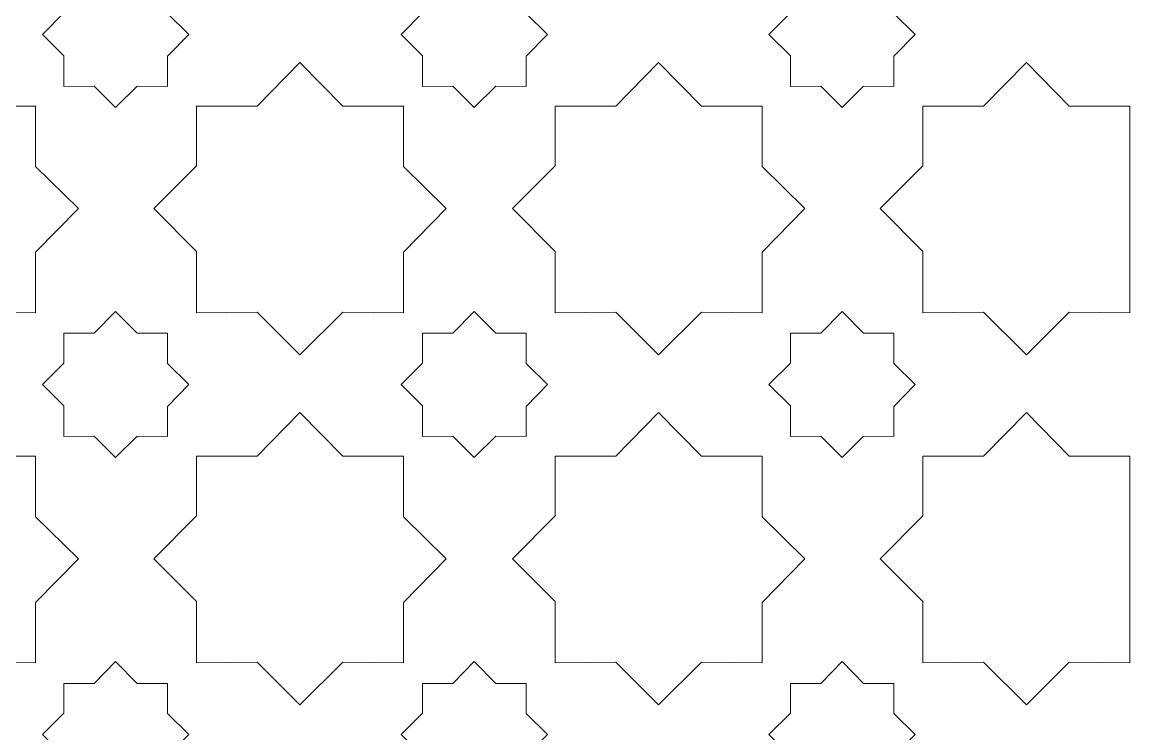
# Model space of a CAD drawing. Header units: centimetres. Extents: x -82 to 82, y -124 to 124.
# Drawn here: x 44.93 to 82.41, y -58.89 to -34.79 of the extents above; entities that cross this region are included whole.
import ezdxf

# ---------------------------------------------------------------- set-up
doc = ezdxf.new("R2010")
doc.units = ezdxf.units.CM
doc.header["$MEASUREMENT"] = 0
doc.layers.add('layer 1', color=7, linetype='Continuous')

msp = doc.modelspace()

# ---------------------------------------------------------------- linework, layer by layer
at = {"layer": 'layer 1', "color": 240, "lineweight": 9}
for points, knots in [([(46.34043, -34.47614), (46.34043, -34.47614), (46.34043, -33.46463), (46.34043, -33.46463), (46.34043, -33.46463), (46.34043, -33.46463), (47.36564, -33.46463), (47.36564, -33.46463), (47.36564, -33.46463), (47.36564, -33.46463), (48.09052, -32.72604), (48.09052, -32.72604), (48.09052, -32.72604), (48.09052, -32.72604), (48.81542, -33.46463), (48.81542, -33.46463), (48.81542, -33.46463), (48.81542, -33.46463), (49.84061, -33.46463), (49.84061, -33.46463), (49.84061, -33.46463), (49.84061, -33.46463), (49.84061, -34.48982), (49.84061, -34.48982), (49.84061, -34.48982), (49.84061, -34.48982), (50.56553, -35.20104), (50.56553, -35.20104), (50.56553, -35.20104), (50.56553, -35.20104), (49.84061, -35.93965), (49.84061, -35.93965), (49.84061, -35.93965), (49.84061, -35.93965), (49.84061, -36.96481), (49.84061, -36.96481), (49.84061, -36.96481), (49.84061, -36.96481), (48.81547, -36.95112), (48.81547, -36.95112), (48.81547, -36.95112), (48.81547, -36.95112), (48.09052, -37.67604), (48.09052, -37.67604), (48.09052, -37.67604), (48.09052, -37.67604), (47.3656, -36.95111), (47.3656, -36.95111), (47.3656, -36.95111), (47.3656, -36.95111), (46.34043, -36.96481), (46.34043, -36.96481), (46.34043, -36.96481), (46.34043, -36.96481), (46.34043, -35.92594), (46.34043, -35.92594), (46.34043, -35.92594), (46.34043, -35.92594), (45.61553, -35.20104), (45.61553, -35.20104), (45.61553, -35.20104), (45.61553, -35.20104), (46.34043, -34.47614), (46.34043, -34.47614)], [0, 0, 0, 0, 0.05882353, 0.05882353, 0.05882353, 0.05882353, 0.11764706, 0.11764706, 0.11764706, 0.11764706, 0.17647059, 0.17647059, 0.17647059, 0.17647059, 0.23529412, 0.23529412, 0.23529412, 0.23529412, 0.29411765, 0.29411765, 0.29411765, 0.29411765, 0.35294118, 0.35294118, 0.35294118, 0.35294118, 0.41176471, 0.41176471, 0.41176471, 0.41176471, 0.47058824, 0.47058824, 0.47058824, 0.47058824, 0.52941176, 0.52941176, 0.52941176, 0.52941176, 0.58823529, 0.58823529, 0.58823529, 0.58823529, 0.64705882, 0.64705882, 0.64705882, 0.64705882, 0.70588235, 0.70588235, 0.70588235, 0.70588235, 0.76470588, 0.76470588, 0.76470588, 0.76470588, 0.82352941, 0.82352941, 0.82352941, 0.82352941, 0.88235294, 0.88235294, 0.88235294, 0.88235294, 1, 1, 1, 1]), ([(58.47843, -34.47614), (58.47843, -34.47614), (58.47843, -33.46463), (58.47843, -33.46463), (58.47843, -33.46463), (58.47843, -33.46463), (59.50364, -33.46463), (59.50364, -33.46463), (59.50364, -33.46463), (59.50364, -33.46463), (60.22852, -32.72604), (60.22852, -32.72604), (60.22852, -32.72604), (60.22852, -32.72604), (60.95342, -33.46463), (60.95342, -33.46463), (60.95342, -33.46463), (60.95342, -33.46463), (61.97861, -33.46463), (61.97861, -33.46463), (61.97861, -33.46463), (61.97861, -33.46463), (61.97861, -34.48982), (61.97861, -34.48982), (61.97861, -34.48982), (61.97861, -34.48982), (62.70353, -35.20104), (62.70353, -35.20104), (62.70353, -35.20104), (62.70353, -35.20104), (61.97861, -35.93965), (61.97861, -35.93965), (61.97861, -35.93965), (61.97861, -35.93965), (61.97861, -36.96481), (61.97861, -36.96481), (61.97861, -36.96481), (61.97861, -36.96481), (60.95347, -36.95112), (60.95347, -36.95112), (60.95347, -36.95112), (60.95347, -36.95112), (60.22852, -37.67604), (60.22852, -37.67604), (60.22852, -37.67604), (60.22852, -37.67604), (59.5036, -36.95111), (59.5036, -36.95111), (59.5036, -36.95111), (59.5036, -36.95111), (58.47843, -36.96481), (58.47843, -36.96481), (58.47843, -36.96481), (58.47843, -36.96481), (58.47843, -35.92594), (58.47843, -35.92594), (58.47843, -35.92594), (58.47843, -35.92594), (57.75353, -35.20104), (57.75353, -35.20104), (57.75353, -35.20104), (57.75353, -35.20104), (58.47843, -34.47614), (58.47843, -34.47614)], [0, 0, 0, 0, 0.05882353, 0.05882353, 0.05882353, 0.05882353, 0.11764706, 0.11764706, 0.11764706, 0.11764706, 0.17647059, 0.17647059, 0.17647059, 0.17647059, 0.23529412, 0.23529412, 0.23529412, 0.23529412, 0.29411765, 0.29411765, 0.29411765, 0.29411765, 0.35294118, 0.35294118, 0.35294118, 0.35294118, 0.41176471, 0.41176471, 0.41176471, 0.41176471, 0.47058824, 0.47058824, 0.47058824, 0.47058824, 0.52941176, 0.52941176, 0.52941176, 0.52941176, 0.58823529, 0.58823529, 0.58823529, 0.58823529, 0.64705882, 0.64705882, 0.64705882, 0.64705882, 0.70588235, 0.70588235, 0.70588235, 0.70588235, 0.76470588, 0.76470588, 0.76470588, 0.76470588, 0.82352941, 0.82352941, 0.82352941, 0.82352941, 0.88235294, 0.88235294, 0.88235294, 0.88235294, 1, 1, 1, 1]), ([(70.92443, -34.47614), (70.92443, -34.47614), (70.92443, -33.46463), (70.92443, -33.46463), (70.92443, -33.46463), (70.92443, -33.46463), (71.94964, -33.46463), (71.94964, -33.46463), (71.94964, -33.46463), (71.94964, -33.46463), (72.67452, -32.72604), (72.67452, -32.72604), (72.67452, -32.72604), (72.67452, -32.72604), (73.39942, -33.46463), (73.39942, -33.46463), (73.39942, -33.46463), (73.39942, -33.46463), (74.42461, -33.46463), (74.42461, -33.46463), (74.42461, -33.46463), (74.42461, -33.46463), (74.42461, -34.48982), (74.42461, -34.48982), (74.42461, -34.48982), (74.42461, -34.48982), (75.14953, -35.20104), (75.14953, -35.20104), (75.14953, -35.20104), (75.14953, -35.20104), (74.42461, -35.93965), (74.42461, -35.93965), (74.42461, -35.93965), (74.42461, -35.93965), (74.42461, -36.96481), (74.42461, -36.96481), (74.42461, -36.96481), (74.42461, -36.96481), (73.39947, -36.95112), (73.39947, -36.95112), (73.39947, -36.95112), (73.39947, -36.95112), (72.67452, -37.67604), (72.67452, -37.67604), (72.67452, -37.67604), (72.67452, -37.67604), (71.9496, -36.95111), (71.9496, -36.95111), (71.9496, -36.95111), (71.9496, -36.95111), (70.92443, -36.96481), (70.92443, -36.96481), (70.92443, -36.96481), (70.92443, -36.96481), (70.92443, -35.92594), (70.92443, -35.92594), (70.92443, -35.92594), (70.92443, -35.92594), (70.19953, -35.20104), (70.19953, -35.20104), (70.19953, -35.20104), (70.19953, -35.20104), (70.92443, -34.47614), (70.92443, -34.47614)], [0, 0, 0, 0, 0.05882353, 0.05882353, 0.05882353, 0.05882353, 0.11764706, 0.11764706, 0.11764706, 0.11764706, 0.17647059, 0.17647059, 0.17647059, 0.17647059, 0.23529412, 0.23529412, 0.23529412, 0.23529412, 0.29411765, 0.29411765, 0.29411765, 0.29411765, 0.35294118, 0.35294118, 0.35294118, 0.35294118, 0.41176471, 0.41176471, 0.41176471, 0.41176471, 0.47058824, 0.47058824, 0.47058824, 0.47058824, 0.52941176, 0.52941176, 0.52941176, 0.52941176, 0.58823529, 0.58823529, 0.58823529, 0.58823529, 0.64705882, 0.64705882, 0.64705882, 0.64705882, 0.70588235, 0.70588235, 0.70588235, 0.70588235, 0.76470588, 0.76470588, 0.76470588, 0.76470588, 0.82352941, 0.82352941, 0.82352941, 0.82352941, 0.88235294, 0.88235294, 0.88235294, 0.88235294, 1, 1, 1, 1]), ([(38.38181, -39.65201), (38.38181, -39.65201), (38.3818, -37.62909), (38.3818, -37.62909), (38.3818, -37.62909), (38.3818, -37.62909), (40.43211, -37.62909), (40.43211, -37.62909), (40.43211, -37.62909), (40.43211, -37.62909), (41.88181, -36.15199), (41.88181, -36.15199), (41.88181, -36.15199), (41.88181, -36.15199), (43.33152, -37.62909), (43.33152, -37.62909), (43.33152, -37.62909), (43.33152, -37.62909), (45.3818, -37.62909), (45.3818, -37.62909), (45.3818, -37.62909), (45.3818, -37.62909), (45.3818, -39.67937), (45.3818, -39.67937), (45.3818, -39.67937), (45.3818, -39.67937), (46.83156, -41.10174), (46.83156, -41.10174), (46.83156, -41.10174), (46.83156, -41.10174), (45.3818, -42.57888), (45.3818, -42.57888), (45.3818, -42.57888), (45.3818, -42.57888), (45.3818, -44.62909), (45.3818, -44.62909), (45.3818, -44.62909), (45.3818, -44.62909), (43.33163, -44.60171), (43.33163, -44.60171), (43.33163, -44.60171), (43.33163, -44.60171), (41.88181, -46.05148), (41.88181, -46.05148), (41.88181, -46.05148), (41.88181, -46.05148), (40.43203, -44.6017), (40.43203, -44.6017), (40.43203, -44.6017), (40.43203, -44.6017), (38.3818, -44.62909), (38.3818, -44.62909), (38.3818, -44.62909), (38.3818, -44.62909), (38.3818, -42.55147), (38.3818, -42.55147), (38.3818, -42.55147), (38.3818, -42.55147), (36.93207, -41.10174), (36.93207, -41.10174), (36.93207, -41.10174), (36.93207, -41.10174), (38.38181, -39.65201), (38.38181, -39.65201)], [0, 0, 0, 0, 0.05882353, 0.05882353, 0.05882353, 0.05882353, 0.11764706, 0.11764706, 0.11764706, 0.11764706, 0.17647059, 0.17647059, 0.17647059, 0.17647059, 0.23529412, 0.23529412, 0.23529412, 0.23529412, 0.29411765, 0.29411765, 0.29411765, 0.29411765, 0.35294118, 0.35294118, 0.35294118, 0.35294118, 0.41176471, 0.41176471, 0.41176471, 0.41176471, 0.47058824, 0.47058824, 0.47058824, 0.47058824, 0.52941176, 0.52941176, 0.52941176, 0.52941176, 0.58823529, 0.58823529, 0.58823529, 0.58823529, 0.64705882, 0.64705882, 0.64705882, 0.64705882, 0.70588235, 0.70588235, 0.70588235, 0.70588235, 0.76470588, 0.76470588, 0.76470588, 0.76470588, 0.82352941, 0.82352941, 0.82352941, 0.82352941, 0.88235294, 0.88235294, 0.88235294, 0.88235294, 1, 1, 1, 1]), ([(50.82781, -39.65201), (50.82781, -39.65201), (50.8278, -37.62909), (50.8278, -37.62909), (50.8278, -37.62909), (50.8278, -37.62909), (52.87811, -37.62909), (52.87811, -37.62909), (52.87811, -37.62909), (52.87811, -37.62909), (54.32781, -36.15199), (54.32781, -36.15199), (54.32781, -36.15199), (54.32781, -36.15199), (55.77752, -37.62909), (55.77752, -37.62909), (55.77752, -37.62909), (55.77752, -37.62909), (57.8278, -37.62909), (57.8278, -37.62909), (57.8278, -37.62909), (57.8278, -37.62909), (57.8278, -39.67937), (57.8278, -39.67937), (57.8278, -39.67937), (57.8278, -39.67937), (59.27756, -41.10174), (59.27756, -41.10174), (59.27756, -41.10174), (59.27756, -41.10174), (57.8278, -42.57888), (57.8278, -42.57888), (57.8278, -42.57888), (57.8278, -42.57888), (57.8278, -44.62909), (57.8278, -44.62909), (57.8278, -44.62909), (57.8278, -44.62909), (55.77763, -44.60171), (55.77763, -44.60171), (55.77763, -44.60171), (55.77763, -44.60171), (54.32781, -46.05148), (54.32781, -46.05148), (54.32781, -46.05148), (54.32781, -46.05148), (52.87803, -44.6017), (52.87803, -44.6017), (52.87803, -44.6017), (52.87803, -44.6017), (50.8278, -44.62909), (50.8278, -44.62909), (50.8278, -44.62909), (50.8278, -44.62909), (50.8278, -42.55147), (50.8278, -42.55147), (50.8278, -42.55147), (50.8278, -42.55147), (49.37807, -41.10174), (49.37807, -41.10174), (49.37807, -41.10174), (49.37807, -41.10174), (50.82781, -39.65201), (50.82781, -39.65201)], [0, 0, 0, 0, 0.05882353, 0.05882353, 0.05882353, 0.05882353, 0.11764706, 0.11764706, 0.11764706, 0.11764706, 0.17647059, 0.17647059, 0.17647059, 0.17647059, 0.23529412, 0.23529412, 0.23529412, 0.23529412, 0.29411765, 0.29411765, 0.29411765, 0.29411765, 0.35294118, 0.35294118, 0.35294118, 0.35294118, 0.41176471, 0.41176471, 0.41176471, 0.41176471, 0.47058824, 0.47058824, 0.47058824, 0.47058824, 0.52941176, 0.52941176, 0.52941176, 0.52941176, 0.58823529, 0.58823529, 0.58823529, 0.58823529, 0.64705882, 0.64705882, 0.64705882, 0.64705882, 0.70588235, 0.70588235, 0.70588235, 0.70588235, 0.76470588, 0.76470588, 0.76470588, 0.76470588, 0.82352941, 0.82352941, 0.82352941, 0.82352941, 0.88235294, 0.88235294, 0.88235294, 0.88235294, 1, 1, 1, 1]), ([(62.96581, -39.65201), (62.96581, -39.65201), (62.9658, -37.62909), (62.9658, -37.62909), (62.9658, -37.62909), (62.9658, -37.62909), (65.01611, -37.62909), (65.01611, -37.62909), (65.01611, -37.62909), (65.01611, -37.62909), (66.46581, -36.15199), (66.46581, -36.15199), (66.46581, -36.15199), (66.46581, -36.15199), (67.91552, -37.62909), (67.91552, -37.62909), (67.91552, -37.62909), (67.91552, -37.62909), (69.9658, -37.62909), (69.9658, -37.62909), (69.9658, -37.62909), (69.9658, -37.62909), (69.9658, -39.67937), (69.9658, -39.67937), (69.9658, -39.67937), (69.9658, -39.67937), (71.41556, -41.10174), (71.41556, -41.10174), (71.41556, -41.10174), (71.41556, -41.10174), (69.9658, -42.57888), (69.9658, -42.57888), (69.9658, -42.57888), (69.9658, -42.57888), (69.9658, -44.62909), (69.9658, -44.62909), (69.9658, -44.62909), (69.9658, -44.62909), (67.91563, -44.60171), (67.91563, -44.60171), (67.91563, -44.60171), (67.91563, -44.60171), (66.46581, -46.05148), (66.46581, -46.05148), (66.46581, -46.05148), (66.46581, -46.05148), (65.01603, -44.6017), (65.01603, -44.6017), (65.01603, -44.6017), (65.01603, -44.6017), (62.9658, -44.62909), (62.9658, -44.62909), (62.9658, -44.62909), (62.9658, -44.62909), (62.9658, -42.55147), (62.9658, -42.55147), (62.9658, -42.55147), (62.9658, -42.55147), (61.51607, -41.10174), (61.51607, -41.10174), (61.51607, -41.10174), (61.51607, -41.10174), (62.96581, -39.65201), (62.96581, -39.65201)], [0, 0, 0, 0, 0.05882353, 0.05882353, 0.05882353, 0.05882353, 0.11764706, 0.11764706, 0.11764706, 0.11764706, 0.17647059, 0.17647059, 0.17647059, 0.17647059, 0.23529412, 0.23529412, 0.23529412, 0.23529412, 0.29411765, 0.29411765, 0.29411765, 0.29411765, 0.35294118, 0.35294118, 0.35294118, 0.35294118, 0.41176471, 0.41176471, 0.41176471, 0.41176471, 0.47058824, 0.47058824, 0.47058824, 0.47058824, 0.52941176, 0.52941176, 0.52941176, 0.52941176, 0.58823529, 0.58823529, 0.58823529, 0.58823529, 0.64705882, 0.64705882, 0.64705882, 0.64705882, 0.70588235, 0.70588235, 0.70588235, 0.70588235, 0.76470588, 0.76470588, 0.76470588, 0.76470588, 0.82352941, 0.82352941, 0.82352941, 0.82352941, 0.88235294, 0.88235294, 0.88235294, 0.88235294, 1, 1, 1, 1]), ([(82.4118, -44.62909), (82.4118, -44.62909), (80.36163, -44.60171), (80.36163, -44.60171), (80.36163, -44.60171), (80.36163, -44.60171), (78.91181, -46.05148), (78.91181, -46.05148), (78.91181, -46.05148), (78.91181, -46.05148), (77.46203, -44.6017), (77.46203, -44.6017), (77.46203, -44.6017), (77.46203, -44.6017), (75.4118, -44.62909), (75.4118, -44.62909), (75.4118, -44.62909), (75.4118, -44.62909), (75.4118, -42.55147), (75.4118, -42.55147), (75.4118, -42.55147), (75.4118, -42.55147), (73.96207, -41.10174), (73.96207, -41.10174), (73.96207, -41.10174), (73.96207, -41.10174), (75.41181, -39.65201), (75.41181, -39.65201), (75.41181, -39.65201), (75.41181, -39.65201), (75.4118, -37.62909), (75.4118, -37.62909), (75.4118, -37.62909), (75.4118, -37.62909), (77.46211, -37.62909), (77.46211, -37.62909), (77.46211, -37.62909), (77.46211, -37.62909), (78.91181, -36.15199), (78.91181, -36.15199), (78.91181, -36.15199), (78.91181, -36.15199), (80.36152, -37.62909), (80.36152, -37.62909), (80.36152, -37.62909), (80.36152, -37.62909), (82.4118, -37.62909), (82.4118, -37.62909), (82.4118, -37.62909), (82.4118, -37.62909), (82.4118, -44.62909), (82.4118, -44.62909)], [0, 0, 0, 0, 0.07142857, 0.07142857, 0.07142857, 0.07142857, 0.14285714, 0.14285714, 0.14285714, 0.14285714, 0.21428571, 0.21428571, 0.21428571, 0.21428571, 0.28571429, 0.28571429, 0.28571429, 0.28571429, 0.35714286, 0.35714286, 0.35714286, 0.35714286, 0.42857143, 0.42857143, 0.42857143, 0.42857143, 0.5, 0.5, 0.5, 0.5, 0.57142857, 0.57142857, 0.57142857, 0.57142857, 0.64285714, 0.64285714, 0.64285714, 0.64285714, 0.71428571, 0.71428571, 0.71428571, 0.71428571, 0.78571429, 0.78571429, 0.78571429, 0.78571429, 0.85714286, 0.85714286, 0.85714286, 0.85714286, 1, 1, 1, 1]), ([(46.34043, -46.33184), (46.34043, -46.33184), (46.34043, -45.32033), (46.34043, -45.32033), (46.34043, -45.32033), (46.34043, -45.32033), (47.36564, -45.32033), (47.36564, -45.32033), (47.36564, -45.32033), (47.36564, -45.32033), (48.09052, -44.58174), (48.09052, -44.58174), (48.09052, -44.58174), (48.09052, -44.58174), (48.81542, -45.32033), (48.81542, -45.32033), (48.81542, -45.32033), (48.81542, -45.32033), (49.84061, -45.32033), (49.84061, -45.32033), (49.84061, -45.32033), (49.84061, -45.32033), (49.84061, -46.34552), (49.84061, -46.34552), (49.84061, -46.34552), (49.84061, -46.34552), (50.56553, -47.05674), (50.56553, -47.05674), (50.56553, -47.05674), (50.56553, -47.05674), (49.84061, -47.79535), (49.84061, -47.79535), (49.84061, -47.79535), (49.84061, -47.79535), (49.84061, -48.82051), (49.84061, -48.82051), (49.84061, -48.82051), (49.84061, -48.82051), (48.81547, -48.80682), (48.81547, -48.80682), (48.81547, -48.80682), (48.81547, -48.80682), (48.09052, -49.53174), (48.09052, -49.53174), (48.09052, -49.53174), (48.09052, -49.53174), (47.3656, -48.80681), (47.3656, -48.80681), (47.3656, -48.80681), (47.3656, -48.80681), (46.34043, -48.82051), (46.34043, -48.82051), (46.34043, -48.82051), (46.34043, -48.82051), (46.34043, -47.78164), (46.34043, -47.78164), (46.34043, -47.78164), (46.34043, -47.78164), (45.61553, -47.05674), (45.61553, -47.05674), (45.61553, -47.05674), (45.61553, -47.05674), (46.34043, -46.33184), (46.34043, -46.33184)], [0, 0, 0, 0, 0.05882353, 0.05882353, 0.05882353, 0.05882353, 0.11764706, 0.11764706, 0.11764706, 0.11764706, 0.17647059, 0.17647059, 0.17647059, 0.17647059, 0.23529412, 0.23529412, 0.23529412, 0.23529412, 0.29411765, 0.29411765, 0.29411765, 0.29411765, 0.35294118, 0.35294118, 0.35294118, 0.35294118, 0.41176471, 0.41176471, 0.41176471, 0.41176471, 0.47058824, 0.47058824, 0.47058824, 0.47058824, 0.52941176, 0.52941176, 0.52941176, 0.52941176, 0.58823529, 0.58823529, 0.58823529, 0.58823529, 0.64705882, 0.64705882, 0.64705882, 0.64705882, 0.70588235, 0.70588235, 0.70588235, 0.70588235, 0.76470588, 0.76470588, 0.76470588, 0.76470588, 0.82352941, 0.82352941, 0.82352941, 0.82352941, 0.88235294, 0.88235294, 0.88235294, 0.88235294, 1, 1, 1, 1]), ([(58.47843, -46.33184), (58.47843, -46.33184), (58.47843, -45.32033), (58.47843, -45.32033), (58.47843, -45.32033), (58.47843, -45.32033), (59.50364, -45.32033), (59.50364, -45.32033), (59.50364, -45.32033), (59.50364, -45.32033), (60.22852, -44.58174), (60.22852, -44.58174), (60.22852, -44.58174), (60.22852, -44.58174), (60.95342, -45.32033), (60.95342, -45.32033), (60.95342, -45.32033), (60.95342, -45.32033), (61.97861, -45.32033), (61.97861, -45.32033), (61.97861, -45.32033), (61.97861, -45.32033), (61.97861, -46.34552), (61.97861, -46.34552), (61.97861, -46.34552), (61.97861, -46.34552), (62.70353, -47.05674), (62.70353, -47.05674), (62.70353, -47.05674), (62.70353, -47.05674), (61.97861, -47.79535), (61.97861, -47.79535), (61.97861, -47.79535), (61.97861, -47.79535), (61.97861, -48.82051), (61.97861, -48.82051), (61.97861, -48.82051), (61.97861, -48.82051), (60.95347, -48.80682), (60.95347, -48.80682), (60.95347, -48.80682), (60.95347, -48.80682), (60.22852, -49.53174), (60.22852, -49.53174), (60.22852, -49.53174), (60.22852, -49.53174), (59.5036, -48.80681), (59.5036, -48.80681), (59.5036, -48.80681), (59.5036, -48.80681), (58.47843, -48.82051), (58.47843, -48.82051), (58.47843, -48.82051), (58.47843, -48.82051), (58.47843, -47.78164), (58.47843, -47.78164), (58.47843, -47.78164), (58.47843, -47.78164), (57.75353, -47.05674), (57.75353, -47.05674), (57.75353, -47.05674), (57.75353, -47.05674), (58.47843, -46.33184), (58.47843, -46.33184)], [0, 0, 0, 0, 0.05882353, 0.05882353, 0.05882353, 0.05882353, 0.11764706, 0.11764706, 0.11764706, 0.11764706, 0.17647059, 0.17647059, 0.17647059, 0.17647059, 0.23529412, 0.23529412, 0.23529412, 0.23529412, 0.29411765, 0.29411765, 0.29411765, 0.29411765, 0.35294118, 0.35294118, 0.35294118, 0.35294118, 0.41176471, 0.41176471, 0.41176471, 0.41176471, 0.47058824, 0.47058824, 0.47058824, 0.47058824, 0.52941176, 0.52941176, 0.52941176, 0.52941176, 0.58823529, 0.58823529, 0.58823529, 0.58823529, 0.64705882, 0.64705882, 0.64705882, 0.64705882, 0.70588235, 0.70588235, 0.70588235, 0.70588235, 0.76470588, 0.76470588, 0.76470588, 0.76470588, 0.82352941, 0.82352941, 0.82352941, 0.82352941, 0.88235294, 0.88235294, 0.88235294, 0.88235294, 1, 1, 1, 1]), ([(70.92443, -46.33184), (70.92443, -46.33184), (70.92443, -45.32033), (70.92443, -45.32033), (70.92443, -45.32033), (70.92443, -45.32033), (71.94964, -45.32033), (71.94964, -45.32033), (71.94964, -45.32033), (71.94964, -45.32033), (72.67452, -44.58174), (72.67452, -44.58174), (72.67452, -44.58174), (72.67452, -44.58174), (73.39942, -45.32033), (73.39942, -45.32033), (73.39942, -45.32033), (73.39942, -45.32033), (74.42461, -45.32033), (74.42461, -45.32033), (74.42461, -45.32033), (74.42461, -45.32033), (74.42461, -46.34552), (74.42461, -46.34552), (74.42461, -46.34552), (74.42461, -46.34552), (75.14953, -47.05674), (75.14953, -47.05674), (75.14953, -47.05674), (75.14953, -47.05674), (74.42461, -47.79535), (74.42461, -47.79535), (74.42461, -47.79535), (74.42461, -47.79535), (74.42461, -48.82051), (74.42461, -48.82051), (74.42461, -48.82051), (74.42461, -48.82051), (73.39947, -48.80682), (73.39947, -48.80682), (73.39947, -48.80682), (73.39947, -48.80682), (72.67452, -49.53174), (72.67452, -49.53174), (72.67452, -49.53174), (72.67452, -49.53174), (71.9496, -48.80681), (71.9496, -48.80681), (71.9496, -48.80681), (71.9496, -48.80681), (70.92443, -48.82051), (70.92443, -48.82051), (70.92443, -48.82051), (70.92443, -48.82051), (70.92443, -47.78164), (70.92443, -47.78164), (70.92443, -47.78164), (70.92443, -47.78164), (70.19953, -47.05674), (70.19953, -47.05674), (70.19953, -47.05674), (70.19953, -47.05674), (70.92443, -46.33184), (70.92443, -46.33184)], [0, 0, 0, 0, 0.05882353, 0.05882353, 0.05882353, 0.05882353, 0.11764706, 0.11764706, 0.11764706, 0.11764706, 0.17647059, 0.17647059, 0.17647059, 0.17647059, 0.23529412, 0.23529412, 0.23529412, 0.23529412, 0.29411765, 0.29411765, 0.29411765, 0.29411765, 0.35294118, 0.35294118, 0.35294118, 0.35294118, 0.41176471, 0.41176471, 0.41176471, 0.41176471, 0.47058824, 0.47058824, 0.47058824, 0.47058824, 0.52941176, 0.52941176, 0.52941176, 0.52941176, 0.58823529, 0.58823529, 0.58823529, 0.58823529, 0.64705882, 0.64705882, 0.64705882, 0.64705882, 0.70588235, 0.70588235, 0.70588235, 0.70588235, 0.76470588, 0.76470588, 0.76470588, 0.76470588, 0.82352941, 0.82352941, 0.82352941, 0.82352941, 0.88235294, 0.88235294, 0.88235294, 0.88235294, 1, 1, 1, 1]), ([(38.38181, -51.50771), (38.38181, -51.50771), (38.3818, -49.48479), (38.3818, -49.48479), (38.3818, -49.48479), (38.3818, -49.48479), (40.43211, -49.48479), (40.43211, -49.48479), (40.43211, -49.48479), (40.43211, -49.48479), (41.88181, -48.00769), (41.88181, -48.00769), (41.88181, -48.00769), (41.88181, -48.00769), (43.33152, -49.48479), (43.33152, -49.48479), (43.33152, -49.48479), (43.33152, -49.48479), (45.3818, -49.48479), (45.3818, -49.48479), (45.3818, -49.48479), (45.3818, -49.48479), (45.3818, -51.53507), (45.3818, -51.53507), (45.3818, -51.53507), (45.3818, -51.53507), (46.83156, -52.95744), (46.83156, -52.95744), (46.83156, -52.95744), (46.83156, -52.95744), (45.3818, -54.43458), (45.3818, -54.43458), (45.3818, -54.43458), (45.3818, -54.43458), (45.3818, -56.48479), (45.3818, -56.48479), (45.3818, -56.48479), (45.3818, -56.48479), (43.33163, -56.45741), (43.33163, -56.45741), (43.33163, -56.45741), (43.33163, -56.45741), (41.88181, -57.90718), (41.88181, -57.90718), (41.88181, -57.90718), (41.88181, -57.90718), (40.43203, -56.4574), (40.43203, -56.4574), (40.43203, -56.4574), (40.43203, -56.4574), (38.3818, -56.48479), (38.3818, -56.48479), (38.3818, -56.48479), (38.3818, -56.48479), (38.3818, -54.40717), (38.3818, -54.40717), (38.3818, -54.40717), (38.3818, -54.40717), (36.93207, -52.95744), (36.93207, -52.95744), (36.93207, -52.95744), (36.93207, -52.95744), (38.38181, -51.50771), (38.38181, -51.50771)], [0, 0, 0, 0, 0.05882353, 0.05882353, 0.05882353, 0.05882353, 0.11764706, 0.11764706, 0.11764706, 0.11764706, 0.17647059, 0.17647059, 0.17647059, 0.17647059, 0.23529412, 0.23529412, 0.23529412, 0.23529412, 0.29411765, 0.29411765, 0.29411765, 0.29411765, 0.35294118, 0.35294118, 0.35294118, 0.35294118, 0.41176471, 0.41176471, 0.41176471, 0.41176471, 0.47058824, 0.47058824, 0.47058824, 0.47058824, 0.52941176, 0.52941176, 0.52941176, 0.52941176, 0.58823529, 0.58823529, 0.58823529, 0.58823529, 0.64705882, 0.64705882, 0.64705882, 0.64705882, 0.70588235, 0.70588235, 0.70588235, 0.70588235, 0.76470588, 0.76470588, 0.76470588, 0.76470588, 0.82352941, 0.82352941, 0.82352941, 0.82352941, 0.88235294, 0.88235294, 0.88235294, 0.88235294, 1, 1, 1, 1]), ([(50.82781, -51.50771), (50.82781, -51.50771), (50.8278, -49.48479), (50.8278, -49.48479), (50.8278, -49.48479), (50.8278, -49.48479), (52.87811, -49.48479), (52.87811, -49.48479), (52.87811, -49.48479), (52.87811, -49.48479), (54.32781, -48.00769), (54.32781, -48.00769), (54.32781, -48.00769), (54.32781, -48.00769), (55.77752, -49.48479), (55.77752, -49.48479), (55.77752, -49.48479), (55.77752, -49.48479), (57.8278, -49.48479), (57.8278, -49.48479), (57.8278, -49.48479), (57.8278, -49.48479), (57.8278, -51.53507), (57.8278, -51.53507), (57.8278, -51.53507), (57.8278, -51.53507), (59.27756, -52.95744), (59.27756, -52.95744), (59.27756, -52.95744), (59.27756, -52.95744), (57.8278, -54.43458), (57.8278, -54.43458), (57.8278, -54.43458), (57.8278, -54.43458), (57.8278, -56.48479), (57.8278, -56.48479), (57.8278, -56.48479), (57.8278, -56.48479), (55.77763, -56.45741), (55.77763, -56.45741), (55.77763, -56.45741), (55.77763, -56.45741), (54.32781, -57.90718), (54.32781, -57.90718), (54.32781, -57.90718), (54.32781, -57.90718), (52.87803, -56.4574), (52.87803, -56.4574), (52.87803, -56.4574), (52.87803, -56.4574), (50.8278, -56.48479), (50.8278, -56.48479), (50.8278, -56.48479), (50.8278, -56.48479), (50.8278, -54.40717), (50.8278, -54.40717), (50.8278, -54.40717), (50.8278, -54.40717), (49.37807, -52.95744), (49.37807, -52.95744), (49.37807, -52.95744), (49.37807, -52.95744), (50.82781, -51.50771), (50.82781, -51.50771)], [0, 0, 0, 0, 0.05882353, 0.05882353, 0.05882353, 0.05882353, 0.11764706, 0.11764706, 0.11764706, 0.11764706, 0.17647059, 0.17647059, 0.17647059, 0.17647059, 0.23529412, 0.23529412, 0.23529412, 0.23529412, 0.29411765, 0.29411765, 0.29411765, 0.29411765, 0.35294118, 0.35294118, 0.35294118, 0.35294118, 0.41176471, 0.41176471, 0.41176471, 0.41176471, 0.47058824, 0.47058824, 0.47058824, 0.47058824, 0.52941176, 0.52941176, 0.52941176, 0.52941176, 0.58823529, 0.58823529, 0.58823529, 0.58823529, 0.64705882, 0.64705882, 0.64705882, 0.64705882, 0.70588235, 0.70588235, 0.70588235, 0.70588235, 0.76470588, 0.76470588, 0.76470588, 0.76470588, 0.82352941, 0.82352941, 0.82352941, 0.82352941, 0.88235294, 0.88235294, 0.88235294, 0.88235294, 1, 1, 1, 1]), ([(62.96581, -51.50771), (62.96581, -51.50771), (62.9658, -49.48479), (62.9658, -49.48479), (62.9658, -49.48479), (62.9658, -49.48479), (65.01611, -49.48479), (65.01611, -49.48479), (65.01611, -49.48479), (65.01611, -49.48479), (66.46581, -48.00769), (66.46581, -48.00769), (66.46581, -48.00769), (66.46581, -48.00769), (67.91552, -49.48479), (67.91552, -49.48479), (67.91552, -49.48479), (67.91552, -49.48479), (69.9658, -49.48479), (69.9658, -49.48479), (69.9658, -49.48479), (69.9658, -49.48479), (69.9658, -51.53507), (69.9658, -51.53507), (69.9658, -51.53507), (69.9658, -51.53507), (71.41556, -52.95744), (71.41556, -52.95744), (71.41556, -52.95744), (71.41556, -52.95744), (69.9658, -54.43458), (69.9658, -54.43458), (69.9658, -54.43458), (69.9658, -54.43458), (69.9658, -56.48479), (69.9658, -56.48479), (69.9658, -56.48479), (69.9658, -56.48479), (67.91563, -56.45741), (67.91563, -56.45741), (67.91563, -56.45741), (67.91563, -56.45741), (66.46581, -57.90718), (66.46581, -57.90718), (66.46581, -57.90718), (66.46581, -57.90718), (65.01603, -56.4574), (65.01603, -56.4574), (65.01603, -56.4574), (65.01603, -56.4574), (62.9658, -56.48479), (62.9658, -56.48479), (62.9658, -56.48479), (62.9658, -56.48479), (62.9658, -54.40717), (62.9658, -54.40717), (62.9658, -54.40717), (62.9658, -54.40717), (61.51607, -52.95744), (61.51607, -52.95744), (61.51607, -52.95744), (61.51607, -52.95744), (62.96581, -51.50771), (62.96581, -51.50771)], [0, 0, 0, 0, 0.05882353, 0.05882353, 0.05882353, 0.05882353, 0.11764706, 0.11764706, 0.11764706, 0.11764706, 0.17647059, 0.17647059, 0.17647059, 0.17647059, 0.23529412, 0.23529412, 0.23529412, 0.23529412, 0.29411765, 0.29411765, 0.29411765, 0.29411765, 0.35294118, 0.35294118, 0.35294118, 0.35294118, 0.41176471, 0.41176471, 0.41176471, 0.41176471, 0.47058824, 0.47058824, 0.47058824, 0.47058824, 0.52941176, 0.52941176, 0.52941176, 0.52941176, 0.58823529, 0.58823529, 0.58823529, 0.58823529, 0.64705882, 0.64705882, 0.64705882, 0.64705882, 0.70588235, 0.70588235, 0.70588235, 0.70588235, 0.76470588, 0.76470588, 0.76470588, 0.76470588, 0.82352941, 0.82352941, 0.82352941, 0.82352941, 0.88235294, 0.88235294, 0.88235294, 0.88235294, 1, 1, 1, 1]), ([(82.4118, -56.48479), (82.4118, -56.48479), (80.36163, -56.45741), (80.36163, -56.45741), (80.36163, -56.45741), (80.36163, -56.45741), (78.91181, -57.90718), (78.91181, -57.90718), (78.91181, -57.90718), (78.91181, -57.90718), (77.46203, -56.4574), (77.46203, -56.4574), (77.46203, -56.4574), (77.46203, -56.4574), (75.4118, -56.48479), (75.4118, -56.48479), (75.4118, -56.48479), (75.4118, -56.48479), (75.4118, -54.40717), (75.4118, -54.40717), (75.4118, -54.40717), (75.4118, -54.40717), (73.96207, -52.95744), (73.96207, -52.95744), (73.96207, -52.95744), (73.96207, -52.95744), (75.41181, -51.50771), (75.41181, -51.50771), (75.41181, -51.50771), (75.41181, -51.50771), (75.4118, -49.48479), (75.4118, -49.48479), (75.4118, -49.48479), (75.4118, -49.48479), (77.46211, -49.48479), (77.46211, -49.48479), (77.46211, -49.48479), (77.46211, -49.48479), (78.91181, -48.00769), (78.91181, -48.00769), (78.91181, -48.00769), (78.91181, -48.00769), (80.36152, -49.48479), (80.36152, -49.48479), (80.36152, -49.48479), (80.36152, -49.48479), (82.4118, -49.48479), (82.4118, -49.48479), (82.4118, -49.48479), (82.4118, -49.48479), (82.4118, -56.48479), (82.4118, -56.48479)], [0, 0, 0, 0, 0.07142857, 0.07142857, 0.07142857, 0.07142857, 0.14285714, 0.14285714, 0.14285714, 0.14285714, 0.21428571, 0.21428571, 0.21428571, 0.21428571, 0.28571429, 0.28571429, 0.28571429, 0.28571429, 0.35714286, 0.35714286, 0.35714286, 0.35714286, 0.42857143, 0.42857143, 0.42857143, 0.42857143, 0.5, 0.5, 0.5, 0.5, 0.57142857, 0.57142857, 0.57142857, 0.57142857, 0.64285714, 0.64285714, 0.64285714, 0.64285714, 0.71428571, 0.71428571, 0.71428571, 0.71428571, 0.78571429, 0.78571429, 0.78571429, 0.78571429, 0.85714286, 0.85714286, 0.85714286, 0.85714286, 1, 1, 1, 1]), ([(46.34043, -58.18754), (46.34043, -58.18754), (46.34043, -57.17603), (46.34043, -57.17603), (46.34043, -57.17603), (46.34043, -57.17603), (47.36564, -57.17603), (47.36564, -57.17603), (47.36564, -57.17603), (47.36564, -57.17603), (48.09052, -56.43744), (48.09052, -56.43744), (48.09052, -56.43744), (48.09052, -56.43744), (48.81542, -57.17603), (48.81542, -57.17603), (48.81542, -57.17603), (48.81542, -57.17603), (49.84061, -57.17603), (49.84061, -57.17603), (49.84061, -57.17603), (49.84061, -57.17603), (49.84061, -58.20122), (49.84061, -58.20122), (49.84061, -58.20122), (49.84061, -58.20122), (50.56553, -58.91244), (50.56553, -58.91244), (50.56553, -58.91244), (50.56553, -58.91244), (49.84061, -59.65105), (49.84061, -59.65105), (49.84061, -59.65105), (49.84061, -59.65105), (49.84061, -60.67621), (49.84061, -60.67621), (49.84061, -60.67621), (49.84061, -60.67621), (48.81547, -60.66252), (48.81547, -60.66252), (48.81547, -60.66252), (48.81547, -60.66252), (48.09052, -61.38744), (48.09052, -61.38744), (48.09052, -61.38744), (48.09052, -61.38744), (47.3656, -60.66251), (47.3656, -60.66251), (47.3656, -60.66251), (47.3656, -60.66251), (46.34043, -60.67621), (46.34043, -60.67621), (46.34043, -60.67621), (46.34043, -60.67621), (46.34043, -59.63734), (46.34043, -59.63734), (46.34043, -59.63734), (46.34043, -59.63734), (45.61553, -58.91244), (45.61553, -58.91244), (45.61553, -58.91244), (45.61553, -58.91244), (46.34043, -58.18754), (46.34043, -58.18754)], [0, 0, 0, 0, 0.05882353, 0.05882353, 0.05882353, 0.05882353, 0.11764706, 0.11764706, 0.11764706, 0.11764706, 0.17647059, 0.17647059, 0.17647059, 0.17647059, 0.23529412, 0.23529412, 0.23529412, 0.23529412, 0.29411765, 0.29411765, 0.29411765, 0.29411765, 0.35294118, 0.35294118, 0.35294118, 0.35294118, 0.41176471, 0.41176471, 0.41176471, 0.41176471, 0.47058824, 0.47058824, 0.47058824, 0.47058824, 0.52941176, 0.52941176, 0.52941176, 0.52941176, 0.58823529, 0.58823529, 0.58823529, 0.58823529, 0.64705882, 0.64705882, 0.64705882, 0.64705882, 0.70588235, 0.70588235, 0.70588235, 0.70588235, 0.76470588, 0.76470588, 0.76470588, 0.76470588, 0.82352941, 0.82352941, 0.82352941, 0.82352941, 0.88235294, 0.88235294, 0.88235294, 0.88235294, 1, 1, 1, 1]), ([(58.47843, -58.18754), (58.47843, -58.18754), (58.47843, -57.17603), (58.47843, -57.17603), (58.47843, -57.17603), (58.47843, -57.17603), (59.50364, -57.17603), (59.50364, -57.17603), (59.50364, -57.17603), (59.50364, -57.17603), (60.22852, -56.43744), (60.22852, -56.43744), (60.22852, -56.43744), (60.22852, -56.43744), (60.95342, -57.17603), (60.95342, -57.17603), (60.95342, -57.17603), (60.95342, -57.17603), (61.97861, -57.17603), (61.97861, -57.17603), (61.97861, -57.17603), (61.97861, -57.17603), (61.97861, -58.20122), (61.97861, -58.20122), (61.97861, -58.20122), (61.97861, -58.20122), (62.70353, -58.91244), (62.70353, -58.91244), (62.70353, -58.91244), (62.70353, -58.91244), (61.97861, -59.65105), (61.97861, -59.65105), (61.97861, -59.65105), (61.97861, -59.65105), (61.97861, -60.67621), (61.97861, -60.67621), (61.97861, -60.67621), (61.97861, -60.67621), (60.95347, -60.66252), (60.95347, -60.66252), (60.95347, -60.66252), (60.95347, -60.66252), (60.22852, -61.38744), (60.22852, -61.38744), (60.22852, -61.38744), (60.22852, -61.38744), (59.5036, -60.66251), (59.5036, -60.66251), (59.5036, -60.66251), (59.5036, -60.66251), (58.47843, -60.67621), (58.47843, -60.67621), (58.47843, -60.67621), (58.47843, -60.67621), (58.47843, -59.63734), (58.47843, -59.63734), (58.47843, -59.63734), (58.47843, -59.63734), (57.75353, -58.91244), (57.75353, -58.91244), (57.75353, -58.91244), (57.75353, -58.91244), (58.47843, -58.18754), (58.47843, -58.18754)], [0, 0, 0, 0, 0.05882353, 0.05882353, 0.05882353, 0.05882353, 0.11764706, 0.11764706, 0.11764706, 0.11764706, 0.17647059, 0.17647059, 0.17647059, 0.17647059, 0.23529412, 0.23529412, 0.23529412, 0.23529412, 0.29411765, 0.29411765, 0.29411765, 0.29411765, 0.35294118, 0.35294118, 0.35294118, 0.35294118, 0.41176471, 0.41176471, 0.41176471, 0.41176471, 0.47058824, 0.47058824, 0.47058824, 0.47058824, 0.52941176, 0.52941176, 0.52941176, 0.52941176, 0.58823529, 0.58823529, 0.58823529, 0.58823529, 0.64705882, 0.64705882, 0.64705882, 0.64705882, 0.70588235, 0.70588235, 0.70588235, 0.70588235, 0.76470588, 0.76470588, 0.76470588, 0.76470588, 0.82352941, 0.82352941, 0.82352941, 0.82352941, 0.88235294, 0.88235294, 0.88235294, 0.88235294, 1, 1, 1, 1]), ([(70.92443, -58.18754), (70.92443, -58.18754), (70.92443, -57.17603), (70.92443, -57.17603), (70.92443, -57.17603), (70.92443, -57.17603), (71.94964, -57.17603), (71.94964, -57.17603), (71.94964, -57.17603), (71.94964, -57.17603), (72.67452, -56.43744), (72.67452, -56.43744), (72.67452, -56.43744), (72.67452, -56.43744), (73.39942, -57.17603), (73.39942, -57.17603), (73.39942, -57.17603), (73.39942, -57.17603), (74.42461, -57.17603), (74.42461, -57.17603), (74.42461, -57.17603), (74.42461, -57.17603), (74.42461, -58.20122), (74.42461, -58.20122), (74.42461, -58.20122), (74.42461, -58.20122), (75.14953, -58.91244), (75.14953, -58.91244), (75.14953, -58.91244), (75.14953, -58.91244), (74.42461, -59.65105), (74.42461, -59.65105), (74.42461, -59.65105), (74.42461, -59.65105), (74.42461, -60.67621), (74.42461, -60.67621), (74.42461, -60.67621), (74.42461, -60.67621), (73.39947, -60.66252), (73.39947, -60.66252), (73.39947, -60.66252), (73.39947, -60.66252), (72.67452, -61.38744), (72.67452, -61.38744), (72.67452, -61.38744), (72.67452, -61.38744), (71.9496, -60.66251), (71.9496, -60.66251), (71.9496, -60.66251), (71.9496, -60.66251), (70.92443, -60.67621), (70.92443, -60.67621), (70.92443, -60.67621), (70.92443, -60.67621), (70.92443, -59.63734), (70.92443, -59.63734), (70.92443, -59.63734), (70.92443, -59.63734), (70.19953, -58.91244), (70.19953, -58.91244), (70.19953, -58.91244), (70.19953, -58.91244), (70.92443, -58.18754), (70.92443, -58.18754)], [0, 0, 0, 0, 0.05882353, 0.05882353, 0.05882353, 0.05882353, 0.11764706, 0.11764706, 0.11764706, 0.11764706, 0.17647059, 0.17647059, 0.17647059, 0.17647059, 0.23529412, 0.23529412, 0.23529412, 0.23529412, 0.29411765, 0.29411765, 0.29411765, 0.29411765, 0.35294118, 0.35294118, 0.35294118, 0.35294118, 0.41176471, 0.41176471, 0.41176471, 0.41176471, 0.47058824, 0.47058824, 0.47058824, 0.47058824, 0.52941176, 0.52941176, 0.52941176, 0.52941176, 0.58823529, 0.58823529, 0.58823529, 0.58823529, 0.64705882, 0.64705882, 0.64705882, 0.64705882, 0.70588235, 0.70588235, 0.70588235, 0.70588235, 0.76470588, 0.76470588, 0.76470588, 0.76470588, 0.82352941, 0.82352941, 0.82352941, 0.82352941, 0.88235294, 0.88235294, 0.88235294, 0.88235294, 1, 1, 1, 1])]:
    msp.add_open_spline(points, degree=3, knots=knots, dxfattribs=at)

doc.saveas('drawing.dxf')
